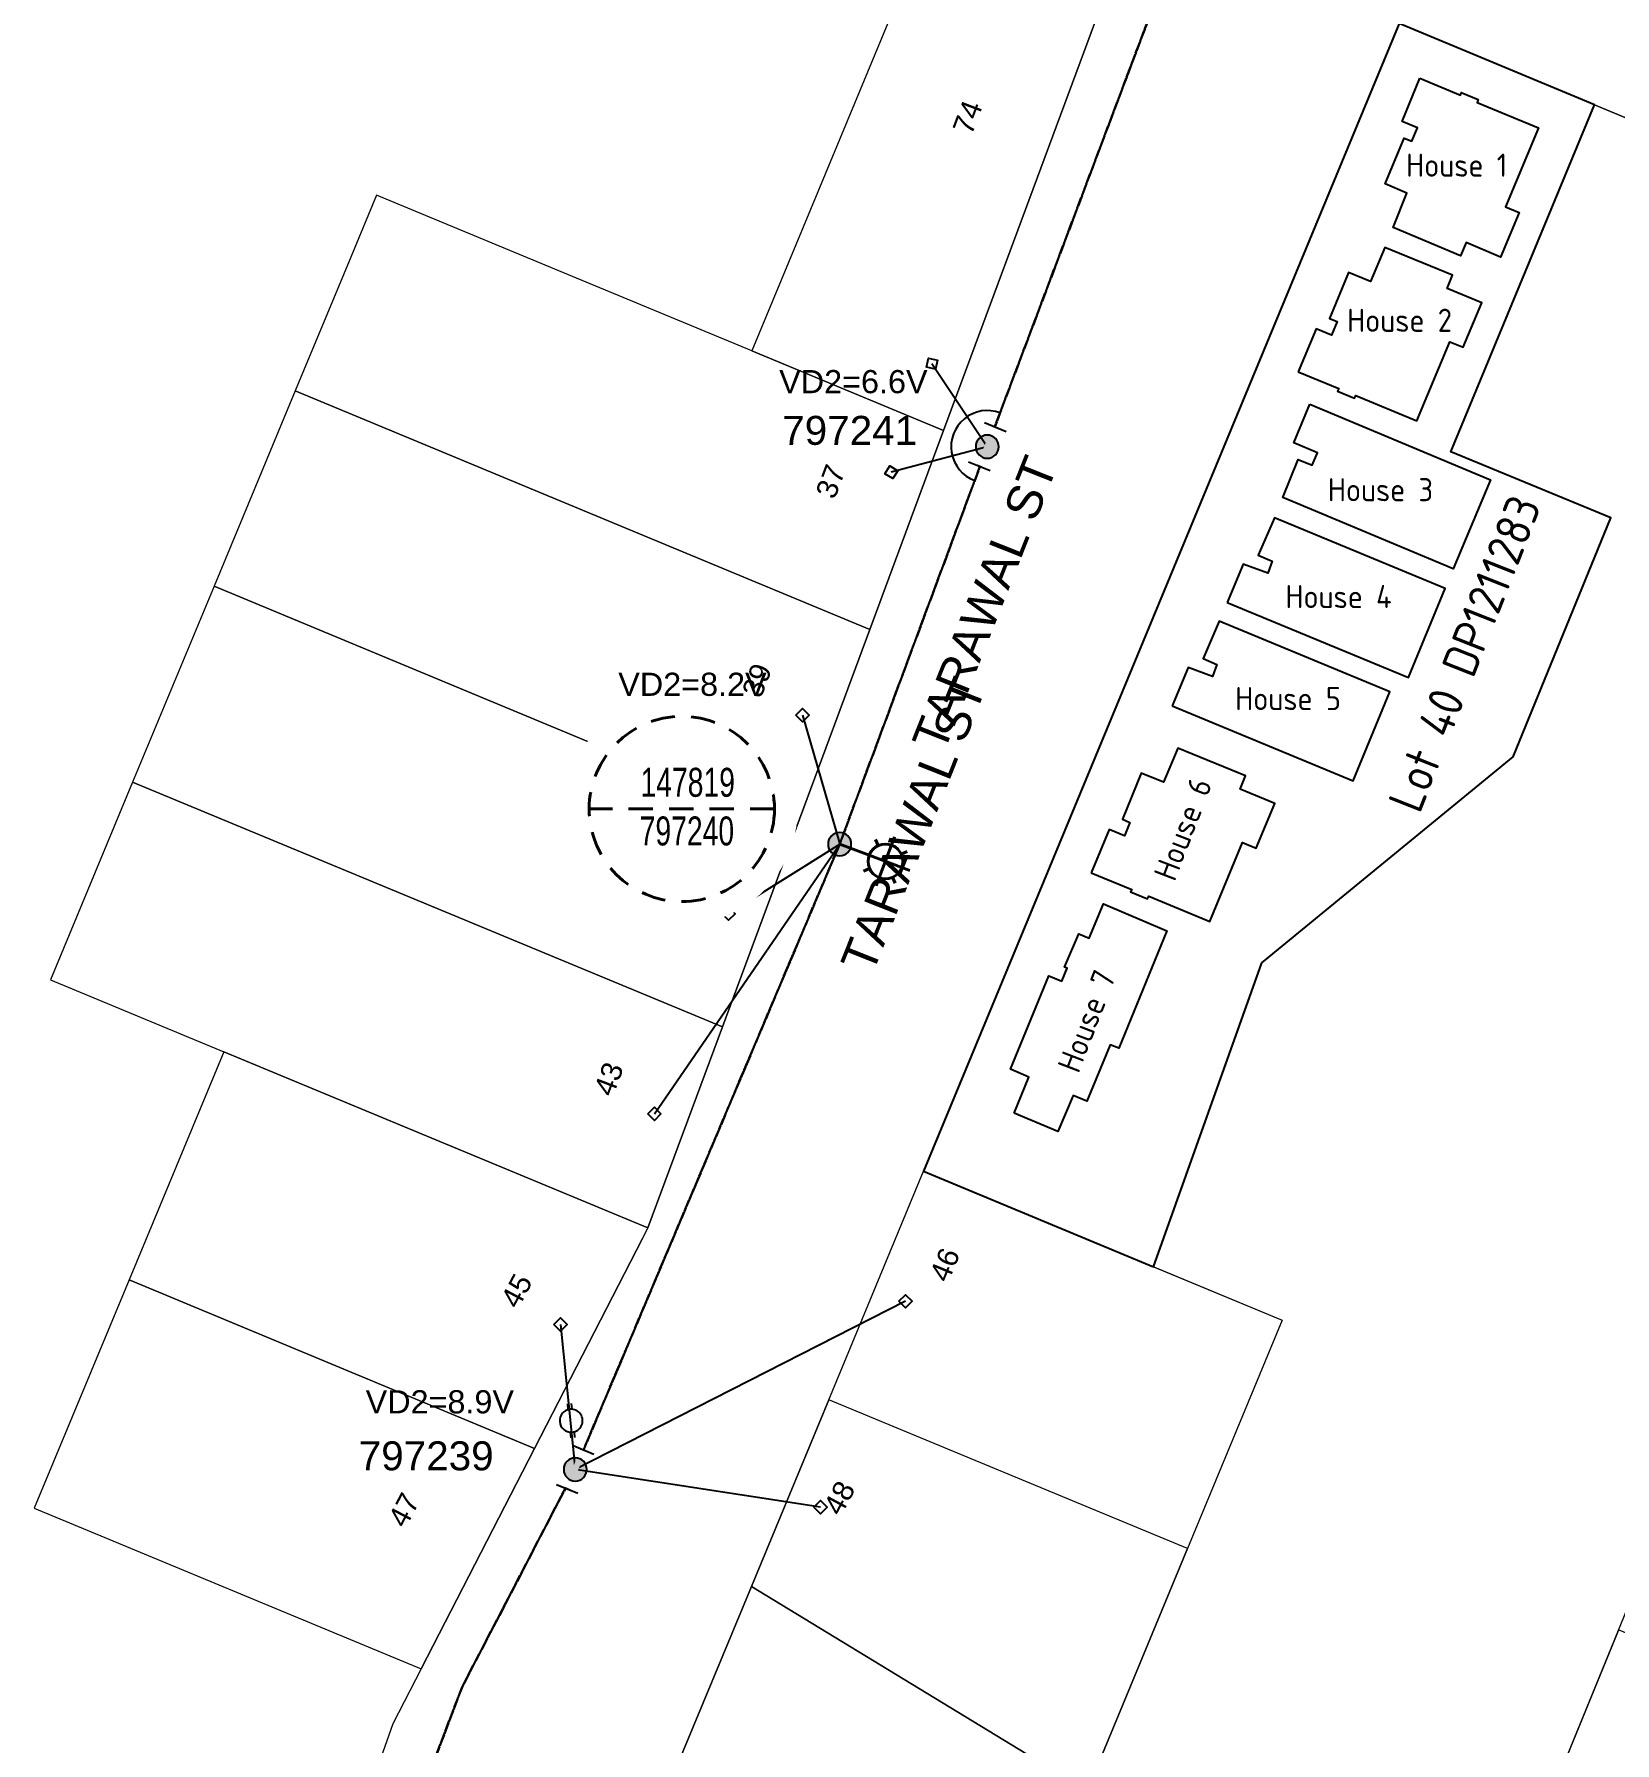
# Model space of a CAD drawing. Header units: metres. Extents: x 280551 to 281020, y 6140654 to 6141128.
# Drawn here: x 280559 to 280695.5, y 6140788.2 to 6140935.7 of the extents above; entities that cross this region are included whole.
import ezdxf
from ezdxf.enums import TextEntityAlignment as Align

# ---------------------------------------------------------------- set-up
doc = ezdxf.new("R2010")
doc.units = ezdxf.units.M
doc.linetypes.add('Cable Exist OH', pattern=[1, 1, 0])
doc.linetypes.add('Dash', pattern=[5, 3, -2])
doc.layers.get('0').update_dxf_attribs({"color": 6})
for name, color, linetype in [('_User Miscellaneous10', 7, 'Continuous'), ('Equip_SP_LV_EXT', 7, 'Continuous'), ('Equip_SP_SL_EXT', 7, 'Continuous'), ('Mains_HV_EXT', 7, 'Continuous'), ('Mains_LV_EXT', 7, 'Continuous'), ('Mains_SL_EXT', 7, 'Continuous'), ('Notes_HV_MISC', 7, 'Continuous'), ('Notes_LV_MISC', 7, 'Continuous'), ('Notes_SP_MISC', 7, 'Continuous'), ('Services_SP_EXT', 7, 'Continuous'), ('SupportsOH_SP_TR_HV_LV_SL_EXT', 7, 'Continuous')]:
    doc.layers.add(name, color=color, linetype=linetype)
for name, color, linetype, lineweight in [('Cadastre Developer_SP_NEW', 2, 'Continuous', 5), ('Cadastre Land Parcels_SP_EXT', 9, 'Continuous', 5), ('Cadastre Roads_SP_EXT', 9, 'Continuous', 5)]:
    doc.layers.add(name, color=color, linetype=linetype, lineweight=lineweight)
doc.styles.add('iecARIAL', font='arial.ttf', dxfattribs={"height": 2})
doc.styles.add('LotNum', font='isocp.shx', dxfattribs={"height": 1.8})
doc.styles.add('POLE_LABEL', font='arial.ttf')
doc.styles.get("Standard").update_dxf_attribs({"font": 'arial.ttf'})
doc.linetypes.add('Cable New UG', pattern='A,7,-0.25,["x",Standard,S=2,R=0,X=0.2,Y=-0.8],-2.1', length=9.35)
doc.linetypes.add('IE Trench HV', pattern='A,7,-0.2,["/",Standard,S=3,R=0,X=0.6,Y=-1.4],-2.5', length=9.7)

# ---------------------------------------------------------------- blocks, each defined once
blk = doc.blocks.new('*U202')
for p, q in [((-2.57, 4.54), (-2.8, 4.98)), ((-2.27, 4.69), (-2.5, 5.13)), ((-1.65, 2.8), (-1.42, 2.35)), ((-1.36, 2.95), (-1.13, 2.51))]:
    blk.add_line(p, q)
blk.add_lwpolyline([(-1.5, 2.86, 1), (-2.42, 4.62, 1)], format="xyb", close=True)
at = {"flags": 9}
for tag, p in [('ACTUAL_STATUS', (0, 0)), ('CONSTRUCTED_VOLTAGE', (0, -0.2)), ('OPERATING_VOLTAGE', (0, -0.6)), ('ORIENTATION', (0, -0.8)), ('OWNED_BY', (0, -1)), ('STATE', (0, -1.2)), ('SWITCH_TYPE', (0, -1.4)), ('NO_PHASES', (0, -0.4)), ('USAGE', (0, -1.6)), ('LEGEND', (0, -1.8)), ('NOTES', (0, -2))]:
    blk.add_attdef(tag, text='', height=0.2, dxfattribs=at).set_placement(p, align=Align.MIDDLE_LEFT)
at = {"flags": 1}
blk.add_attdef('Z', (0, 0), '', height=0.2, dxfattribs=at)
blk = doc.blocks.new('SL_LANTERN_EXT')
at = {"lineweight": 40}
for p, q in [((0, 1.97), (0, 6.47)), ((-1.46, 5.68), (-1.06, 5.28)), ((1.46, 5.68), (1.06, 5.28)), ((-2.25, 4.22), (2.25, 4.22)), ((-1.46, 2.76), (-1.06, 3.16)), ((1.46, 2.76), (1.06, 3.16)), ((0, 0), (0, 2.72))]:
    blk.add_line(p, q, dxfattribs=at)
blk.add_circle((0, 4.22), 1.5, dxfattribs=at)
at = {"style": 'iecARIAL', "flags": 8}
blk.add_attdef('ASSET_NUM', (1.5, 1.5), '', height=2.5, dxfattribs=at)
for tag, p, height, flags in [('OPERATING_VOLTAGE', (0.98, -1.65), 0.2, 9), ('CONSTRUCTED_VOLTAGE', (0.98, -0.65), 0.2, 9), ('CONTROL_TYPE', (0.98, -0.85), 0.2, 9), ('LANTERN_PURPOSE', (0.98, -1.05), 0.2, 9), ('LANTERN_TYPE', (0.98, -1.25), 0.2, 9), ('NO_PHASES', (0.98, -1.45), 0.2, 9), ('LNUMBER', (2.18, -3.25), 2.5, 8), ('ORIENTATION', (0.98, -1.85), 0.2, 9), ('OWNED_BY', (0.98, -2.05), 0.2, 9), ('STATE', (0.98, -2.25), 0.2, 9), ('USAGE', (0.98, -2.45), 0.2, 9), ('CEXIST', (0.98, -2.65), 0.2, 9), ('CNEW', (0.98, -2.85), 0.2, 9), ('CNUMBER', (0.98, -3.05), 0.2, 9), ('CREMOVE', (0.98, -3.25), 0.2, 9), ('CREPLACE', (0.98, -3.45), 0.2, 9), ('LKINGHEIGHT', (0.98, -3.65), 0.2, 9), ('LBRACKET', (0.98, -3.85), 0.2, 9), ('LBRACKETVOCAB', (0.98, -4.05), 0.2, 9), ('LCATEGORY', (0.98, -4.25), 0.2, 9), ('LCHARGE1', (0.98, -4.45), 0.2, 9), ('LCHARGE1PERCENT', (0.98, -4.65), 0.2, 9), ('LCHARGE2', (0.98, -4.85), 0.2, 9), ('LCHARGE2PERCENT', (0.98, -5.05), 0.2, 9), ('LCHARGE3', (0.98, -5.25), 0.2, 9), ('LCHARGE3PERCENT', (0.98, -5.45), 0.2, 9), ('LEXIST', (0.98, -5.65), 0.2, 9), ('LLAMP', (0.98, -5.85), 0.2, 9), ('LLAMPVOCAB', (0.98, -6.05), 0.2, 9), ('LMAST', (0.98, -6.25), 0.2, 9), ('LMASTVOCAB', (0.98, -6.45), 0.2, 9), ('LNEW', (0.98, -6.65), 0.2, 9), ('LANTNUMBER', (0.98, -6.85), 0.2, 9), ('LOUTREACH', (0.98, -7.25), 0.2, 9), ('LOUTREACHVOCAB', (0.98, -7.45), 0.2, 9), ('LRATECODE', (0.98, -7.65), 0.2, 9), ('LREMOVE', (0.98, -7.85), 0.2, 9), ('LREPLACE', (0.98, -8.05), 0.2, 9), ('LTYPE', (0.98, -8.25), 0.2, 9), ('LTYPEVOCAB', (0.98, -8.45), 0.2, 9), ('LEGEND', (0.98, -8.65), 0.2, 9), ('LOCATION', (0.98, -8.85), 0.2, 9), ('NOTES', (0.98, -9.05), 0.2, 9), ('STREETNAME', (0.98, -9.25), 0.2, 9), ('SUBURB', (0.98, -9.45), 0.2, 1)]:
    blk.add_attdef(tag, p, '', height=height, dxfattribs=dict(flags=flags))
blk = doc.blocks.new('CCP_EXT')
at = {"flags": 9}
for tag, p in [('STATE', (0, -1.8)), ('LIFE_SUPPORT', (0, -1.6)), ('NOTES', (0, -2))]:
    blk.add_attdef(tag, text='', height=0.2, dxfattribs=at).set_placement(p, align=Align.MIDDLE_LEFT)
blk.add_wipeout([(0, 0.57), (0.57, 0), (0, -0.57), (-0.57, 0)])
blk.add_lwpolyline([(-0.57, 0), (0, 0.57), (0.57, 0), (0, -0.57), (-0.57, 0)])
at = {"flags": 1}
blk.add_attdef('Z', (0, 0), '', height=0.2, dxfattribs=at)
at = {"flags": 9}
for tag, p in [('CCP_TYPE', (0, 0)), ('CONSTRUCTED_VOLTAGE', (0, -0.2)), ('OPERATING_VOLTAGE', (0, -0.6)), ('ORIENTATION', (0, -0.8)), ('OWNED_BY', (0, -1)), ('NO_PHASES', (0, -0.4)), ('USAGE', (0, -1.2)), ('LEGEND', (0, -1.4))]:
    blk.add_attdef(tag, text='', height=0.2, dxfattribs=at).set_placement(p, align=Align.MIDDLE_LEFT)
blk = doc.blocks.new('POLE_EXT')
blk.add_hatch(color=256).paths.add_polyline_path([(-1, 0, 1), (1, 0, 1)])
blk.add_lwpolyline([(-1, 0, 1), (1, 0, 1)], format="xyb", close=True)
for tag, height, flags, p in [('pNumber', 2.5, 8, (-17.84, 2.07)), ('OWNED_BY', 0.2, 9, (1.35, -0.4)), ('SPECIAL_USE', 0.2, 9, (1.35, -0.8)), ('STATE', 0.2, 9, (1.35, -1)), ('cLV', 0.2, 9, (1.35, -1.4)), ('PARENT', 0.2, 9, (1.35, -0.6)), ('USAGE', 0.2, 9, (1.35, -1.2)), ('hDepth', 0.2, 9, (1.35, -1.6)), ('hDia', 0.2, 9, (1.35, -1.8)), ('cHV', 0.2, 9, (1.35, -2)), ('LBRACKET', 0.2, 9, (1.35, -2.2)), ('LExisting', 0.2, 9, (1.35, -2.4)), ('LANTNUMBER', 0.2, 9, (1.35, -2.6)), ('LOther', 0.2, 9, (1.35, -2.8)), ('LRemove', 0.2, 9, (1.35, -3)), ('cLinedev', 0.2, 9, (1.35, -3.4)), ('pExisting', 0.2, 9, (1.35, -3.8)), ('pFooting', 0.2, 9, (1.35, -4.4)), ('LEGEND', 0.2, 9, (1.35, -3.2)), ('LOCATION', 0.2, 9, (1.35, -3.6)), ('PFNUMBER', 0.2, 9, (1.35, -4)), ('NEWPFNUMBER', 0.2, 9, (1.35, -4.2)), ('pNew', 0.2, 9, (1.35, -4.6)), ('pRelocate', 0.2, 9, (1.35, -5)), ('pRemove', 0.2, 9, (1.35, -5.2)), ('pReplace', 0.2, 9, (1.35, -5.4)), ('pStay', 0.2, 9, (1.35, -5.6)), ('pType', 0.2, 9, (1.35, -5.8)), ('cspan', 0.2, 9, (1.35, -6)), ('STREETNAME', 0.2, 9, (1.35, -6.2)), ('SUBURB', 0.2, 9, (1.35, -6.4)), ('OPERATED_BY', 0.2, 9, (1.36, -7.01)), ('NOTES', 0.2, 9, (1.35, -6.6)), ('MAINTAINED_BY', 0.2, 9, (1.36, -6.81))]:
    blk.add_attdef(tag, text='', height=height, dxfattribs=dict(flags=flags)).set_placement(p, align=Align.MIDDLE_LEFT)
at = {"style": 'POLE_LABEL'}
for tag, height, flags, p in [('ASSET_NUM', 2.5, 8, (2, 2)), ('STRUCTURE_PLANT_NUMBER', 0.2, 9, (1.35, 0.03)), ('STREET_CODE', 0.2, 9, (1.35, -0.2))]:
    blk.add_attdef(tag, text='', height=height, dxfattribs=dict(at, flags=flags)).set_placement(p, align=Align.MIDDLE_LEFT)
at = {"flags": 1}
blk.add_attdef('Z', (1.35, -7.33), '', height=0.2, dxfattribs=at)
blk = doc.blocks.new('SLANTERN_NUM_EXT')
blk.add_wipeout([(-0.31, 10), (-0.94, 9.96), (-1.57, 9.88), (-2.18, 9.76), (-2.79, 9.61), (-3.39, 9.41), (-3.97, 9.18), (-4.54, 8.91), (-5.09, 8.61), (-5.62, 8.27), (-6.13, 7.91), (-6.62, 7.5), (-7.07, 7.07), (-7.5, 6.62), (-7.91, 6.13), (-8.27, 5.62), (-8.61, 5.09), (-8.91, 4.54), (-9.18, 3.97), (-9.41, 3.39), (-9.61, 2.79), (-9.76, 2.18), (-9.88, 1.57), (-9.96, 0.94), (-10, 0.31), (-10, -0.31), (-9.96, -0.94), (-9.88, -1.57), (-9.76, -2.18), (-9.61, -2.79), (-9.41, -3.39), (-9.18, -3.97), (-8.91, -4.54), (-8.61, -5.09), (-8.27, -5.62), (-7.91, -6.13), (-7.5, -6.62), (-7.07, -7.07), (-6.62, -7.5), (-6.13, -7.91), (-5.62, -8.27), (-5.09, -8.61), (-4.54, -8.91), (-3.97, -9.18), (-3.39, -9.41), (-2.79, -9.61), (-2.18, -9.76), (-1.57, -9.88), (-0.94, -9.96), (-0.31, -10), (0.31, -10), (0.94, -9.96), (1.57, -9.88), (2.18, -9.76), (2.79, -9.61), (3.39, -9.41), (3.97, -9.18), (4.54, -8.91), (5.09, -8.61), (5.62, -8.27), (6.13, -7.91), (6.62, -7.5), (7.07, -7.07), (7.5, -6.62), (7.91, -6.13), (8.27, -5.62), (8.61, -5.09), (8.91, -4.54), (9.18, -3.97), (9.41, -3.39), (9.61, -2.79), (9.76, -2.18), (9.88, -1.57), (9.96, -0.94), (10, -0.31), (10, 0.31), (9.96, 0.94), (9.88, 1.57), (9.76, 2.18), (9.61, 2.79), (9.41, 3.39), (9.18, 3.97), (8.91, 4.54), (8.61, 5.09), (8.27, 5.62), (7.91, 6.13), (7.5, 6.62), (7.07, 7.07), (6.62, 7.5), (6.13, 7.91), (5.62, 8.27), (5.09, 8.61), (4.54, 8.91), (3.97, 9.18), (3.39, 9.41), (2.79, 9.61), (2.18, 9.76), (1.57, 9.88), (0.94, 9.96), (0.31, 10)])
at = {"linetype": 'Dash', "lineweight": 40, "ltscale": 0.7}
blk.add_line((8, 0), (-8, 0), dxfattribs=at)
blk.add_circle((0, 0), 8, dxfattribs=at)
at = {"lineweight": 40, "width": 0.7}
for tag, p in [('SNUMBER', (0.51, 1.05)), ('CNUMBER', (0.44, -3.15))]:
    blk.add_attdef(tag, text='', height=2.5, dxfattribs=at).set_placement(p, align=Align.CENTER)
at = {"lineweight": 40, "flags": 1}
blk.add_attdef('Z', (0, 0), '', height=0.2, dxfattribs=at)
blk = doc.blocks.new('LV_End Shackle_NEW')
for tag, flags, p in [('CONNECTOR_TYPE', 9, (1.5, 0)), ('CONSTRUCTED_VOLTAGE', 9, (1.5, -0.2)), ('OPERATING_VOLTAGE', 9, (1.5, -0.6)), ('ORIENTATION', 9, (1.5, -0.8)), ('OWNED_BY', 9, (1.5, -1)), ('OPERATED_BY', 9, (1.5, -1.2)), ('NO_PHASES', 9, (1.5, -0.4)), ('MAINTAINED_BY', 9, (1.5, -1.4)), ('STATE', 9, (1.5, -1.6)), ('Z', 1, (1.5, -2.2)), ('USAGE', 9, (1.5, -1.8)), ('NOTES', 9, (1.5, -2))]:
    blk.add_attdef(tag, text='', height=0.2, dxfattribs=dict(flags=flags)).set_placement(p, align=Align.MIDDLE_LEFT)
blk.add_wipeout([(-0.25, 0), (-0.25, 1.81), (0.25, 1.82), (0.25, 0)])
blk.add_line((1, 1.81), (-1, 1.81))

msp = doc.modelspace()

# ---------------------------------------------------------------- linework, layer by layer
at = {"layer": '_User Miscellaneous10', "color": 2, "linetype": 'Continuous', "flags": 128}
for points in [[(280678.65414, 6140931.9464), (280682.16166, 6140930.47025), (280682.23821, 6140930.71404), (280683.70611, 6140930.08832), (280683.6149, 6140929.85566), (280688.89603, 6140927.66774), (280686.05892, 6140920.83747), (280687.23345, 6140920.34961), (280685.63405, 6140916.49907), (280682.66017, 6140917.74607), (280682.18063, 6140916.60246), (280676.34625, 6140919.04893), (280677.54505, 6140922.00949), (280675.65417, 6140922.81039), (280677.30257, 6140926.76807), (280677.95779, 6140926.49516), (280678.44312, 6140927.66041), (280677.13064, 6140928.20707)], [(280668.13959, 6140906.57956), (280671.66288, 6140905.14145), (280671.54451, 6140904.91499), (280673.02463, 6140904.31876), (280673.12476, 6140904.54771), (280678.40512, 6140902.35791), (280681.23204, 6140909.19239), (280682.4073, 6140908.70628), (280684.00096, 6140912.55919), (280681.01695, 6140913.78173), (280681.48708, 6140914.92924), (280675.63281, 6140917.32772), (280674.38562, 6140914.38722), (280672.48262, 6140915.15887), (280670.84778, 6140911.19557), (280671.50393, 6140910.92492), (280671.02259, 6140909.75802), (280669.70824, 6140910.30018)], [(280669.16256, 6140903.79198), (280684.76204, 6140897.25008), (280681.54306, 6140889.57428), (280666.83077, 6140895.74413), (280668.14521, 6140899.01267), (280669.36035, 6140898.524), (280669.81603, 6140899.60234), (280667.77218, 6140900.47019)], [(280662.0308, 6140886.66151), (280677.66399, 6140880.20061), (280680.84311, 6140887.89301), (280666.09901, 6140893.98646), (280664.70562, 6140890.75078), (280665.90855, 6140890.23277), (280665.51668, 6140889.19788), (280663.40848, 6140889.98859)], [(280657.26026, 6140877.73908), (280672.89346, 6140871.27818), (280676.07257, 6140878.97057), (280661.32847, 6140885.06402), (280659.93508, 6140881.82835), (280661.13801, 6140881.31033), (280660.74614, 6140880.27545), (280658.63794, 6140881.06616)], [(280650.25983, 6140863.34573), (280653.78312, 6140861.90761), (280653.66475, 6140861.68116), (280655.14487, 6140861.08492), (280655.245, 6140861.31388), (280660.52535, 6140859.12408), (280663.35228, 6140865.95856), (280664.52753, 6140865.47244), (280666.1212, 6140869.32535), (280663.13719, 6140870.5479), (280663.60732, 6140871.69541), (280657.75304, 6140874.09389), (280656.50585, 6140871.15338), (280654.60286, 6140871.92504), (280652.96802, 6140867.96174), (280653.62416, 6140867.69109), (280653.14282, 6140866.52418), (280651.82848, 6140867.06634)], [(280643.63486, 6140842.58603), (280644.87498, 6140845.70098), (280643.29983, 6140846.39557), (280646.61227, 6140854.45281), (280647.73438, 6140853.99149), (280648.18742, 6140855.1011), (280647.97633, 6140855.18729), (280649.21054, 6140858.07694), (280650.08877, 6140857.70184), (280651.34945, 6140860.65348), (280656.8048, 6140858.32343), (280652.65281, 6140848.19823), (280651.92305, 6140848.47175), (280649.90484, 6140843.60525), (280648.7196, 6140844.09678), (280647.39462, 6140841.00124)]]:
    msp.add_lwpolyline(points, close=True, dxfattribs=at)
at = {"layer": 'Cadastre Developer_SP_NEW', "color": 2}
msp.add_lwpolyline([(280720.36546, 6140770.60836), (280689.82384, 6140783.27105), (280695.83224, 6140797.97827), (280726.44911, 6140785.28167), (280720.36546, 6140770.60836)], dxfattribs=at)
at = {"layer": 'Cadastre Land Parcels_SP_EXT', "linetype": 'Continuous'}
for points in [[(280653.01566, 6140943.27254), (280651.25731, 6140947.30864), (280639.2037, 6140952.31701), (280620.96805, 6140908.3884), (280637.52309, 6140901.51586), (280653.01566, 6140943.27254)], [(280665.01538, 6140855.5541), (280686.72365, 6140873.34261), (280695.15659, 6140893.97623), (280681.32794, 6140899.6804), (280693.74212, 6140929.63019), (280676.87156, 6140936.66041), (280635.78603, 6140837.56154), (280655.64611, 6140829.32753), (280665.01538, 6140855.5541)], [(280684.88006, 6140771.16977), (280727.09395, 6140874.49995), (280741.65037, 6140909.66658), (280693.74212, 6140929.63019), (280681.32794, 6140899.6804), (280695.15659, 6140893.97623), (280686.72365, 6140873.34261), (280665.01538, 6140855.5541), (280655.64611, 6140829.32753), (280666.76074, 6140824.71851), (280658.586, 6140804.99145), (280649.91315, 6140784.07349), (280653.7308, 6140762.40197), (280648.94476, 6140757.0014), (280649.63791, 6140728.12343), (280650.82094, 6140685.87359), (280697.54095, 6140666.54049), (280684.88006, 6140771.16977)], [(280605.4799, 6140914.81875), (280588.56517, 6140921.84084), (280586.33398, 6140916.47552), (280581.54291, 6140904.94997), (280631.15607, 6140884.35327), (280637.52309, 6140901.51586), (280620.96805, 6140908.3884), (280605.4799, 6140914.81875)], [(280631.15607, 6140884.35327), (280581.54291, 6140904.94997), (280574.52612, 6140888.07323), (280624.78826, 6140867.19157), (280631.15607, 6140884.35327)], [(280624.78826, 6140867.19157), (280574.52612, 6140888.07323), (280567.49846, 6140871.17025), (280618.42125, 6140850.02898), (280624.78826, 6140867.19157)], [(280618.42125, 6140850.02898), (280567.49846, 6140871.17025), (280560.39643, 6140854.08646), (280575.38206, 6140847.88392), (280611.97756, 6140832.67745), (280611.98259, 6140832.67454), (280618.42125, 6140850.02898)], [(280611.98259, 6140832.67454), (280611.97756, 6140832.67745), (280575.38206, 6140847.88392), (280567.18797, 6140828.18124), (280602.19287, 6140813.63409), (280611.5139, 6140831.76392), (280611.98259, 6140832.67454)], [(280658.586, 6140804.99145), (280627.60801, 6140817.83537), (280635.78603, 6140837.56154), (280666.76074, 6140824.71851), (280658.586, 6140804.99145)], [(280602.19287, 6140813.63409), (280567.18797, 6140828.18124), (280558.99309, 6140808.4775), (280592.40331, 6140794.59267), (280602.19287, 6140813.63409)], [(280658.586, 6140804.99145), (280627.60801, 6140817.83537), (280620.92804, 6140801.72288), (280649.91315, 6140784.07349), (280658.586, 6140804.99145)], [(280653.7308, 6140762.40197), (280649.91315, 6140784.07349), (280620.92804, 6140801.72288), (280609.20727, 6140773.45105), (280648.94476, 6140757.0014), (280653.7308, 6140762.40197)]]:
    msp.add_lwpolyline(points, close=True, dxfattribs=at)
at = {"layer": 'Cadastre Roads_SP_EXT', "linetype": 'Continuous'}
msp.add_lwpolyline([(280803.14419, 6140895.0413), (280805.67423, 6140905.19425), (280743.42433, 6140930.92177), (280729.2797, 6140936.7677), (280715.04481, 6140942.65125), (280699.04964, 6140949.26067), (280687.28987, 6140954.12287), (280682.49151, 6140946.08149), (280676.87156, 6140936.66041), (280693.74211, 6140929.63022), (280741.65045, 6140909.66658), (280761.31684, 6140901.47252), (280800.68672, 6140885.1756), (280803.14419, 6140895.0413)], close=True, dxfattribs=at)
at = {"layer": 'Mains_LV_EXT', "linetype": 'Cable Exist OH'}
for points in [[(280659.58254, 6140948.58696), (280641.30229, 6140900.12719)], [(280595.94601, 6140793.03026), (280605.71901, 6140811.82126)]]:
    msp.add_lwpolyline(points, dxfattribs=at)

# ---------------------------------------------------------------- block references
at = {"layer": 'Equip_SP_LV_EXT', "rotation": 337.1365633718879}
msp.add_blockref('*U202', (280605.719, 6140811.82122), dxfattribs=at)
at = {"layer": 'Equip_SP_SL_EXT'}
ref = msp.add_blockref('SL_LANTERN_EXT', (280628.55371, 6140865.80823), dxfattribs=dict(at, rotation=249.3647732691107))
ref.add_attrib('ASSET_NUM', '147819', dxfattribs={"layer": '0', "height": 2.5, "style": 'iecARIAL'}).set_placement((280621.53744, 6140868.60058), align=Align.BOTTOM_RIGHT)
at = {"layer": 'SupportsOH_SP_TR_HV_LV_SL_EXT'}
ref = msp.add_blockref('POLE_EXT', (280628.55373, 6140865.80825), dxfattribs=at)
ref.add_attrib('ASSET_NUM', '797240', dxfattribs={"layer": '0', "height": 2.5, "style": 'POLE_LABEL'}).set_placement((280621.40971, 6140864.56393), align=Align.BOTTOM_RIGHT)

# ---------------------------------------------------------------- texts
at = {"layer": 'Cadastre Developer_SP_NEW', "color": 2, "linetype": 'IE Trench HV', "style": 'LotNum'}
for s, p in [('House 1', (280681.83629, 6140924.43405)), ('House 2', (280676.90368, 6140911.04008)), ('House 3', (280675.25946, 6140896.41355)), ('House 4', (280671.63911, 6140887.18886)), ('House 5', (280667.27806, 6140878.3816))]:
    msp.add_text(s, height=2, dxfattribs=at).set_placement(p, align=Align.MIDDLE_CENTER)
for s, height, rotation, p in [('Lot 40 DP1211283', 3, 68.45522, (280682.52536, 6140882.26514)), ('House 6', 2, 69, (280658.18751, 6140867.11687)), ('House 7', 2, 69, (280649.87702, 6140850.5317))]:
    msp.add_text(s, height=height, rotation=rotation, dxfattribs=at).set_placement(p, align=Align.MIDDLE_CENTER)
at = {"layer": 'Cadastre Land Parcels_SP_EXT'}
for s, rotation, p in [('74', 69.337105, (280639.94411, 6140926.94138)), ('37', 69.337036, (280628.11117, 6140895.50112)), ('39', 69.337219, (280621.75087, 6140878.33061)), ('41', 69.336952, (280615.36924, 6140861.16369)), ('43', 69.337059, (280608.95027, 6140843.91325)), ('46', 67.437553, (280637.91447, 6140827.86523)), ('45', 62.212265, (280600.78526, 6140825.59618)), ('48', 61.7471638, (280628.64471, 6140807.71103)), ('47', 62.212551, (280591.0552, 6140806.67057))]:
    msp.add_text(s, height=1.8, rotation=rotation, dxfattribs=at).set_placement(p)
at = {"layer": 'Cadastre Roads_SP_EXT'}
msp.add_text('TARAWAL ST', height=3, rotation=68.368378, dxfattribs=at).set_placement((280631.36727, 6140854.4689))
at = {"layer": 'Notes_HV_MISC'}
msp.add_text('TARAWAL ST', height=3, rotation=68.368378, dxfattribs=at).set_placement((280631.36727, 6140854.4689))
at = {"layer": 'Notes_LV_MISC'}
msp.add_text('TARAWAL ST', height=3, rotation=68.368378, dxfattribs=at).set_placement((280637.53, 6140873.5946))
at = {"layer": 'Notes_LV_MISC', "linetype": 'Cable New UG', "insert": (280587.61835, 6140818.66283), "char_height": 2, "attachment_point": 1, "style": 'iecARIAL'}
msp.add_mtext_dynamic_manual_height_columns('VD2=8.9V', width=4.5646651, gutter_width=10, heights=[0], dxfattribs=at)
at = {"layer": 'Notes_SP_MISC'}
msp.add_text('TARAWAL ST', height=3, rotation=68.368378, dxfattribs=at).set_placement((280631.36727, 6140854.4689))

# ---------------------------------------------------------------- next in the draw order: block references
at = {"layer": 'Services_SP_EXT'}
for p, rotation in [((280636.5267, 6140907.29168), 122.5604692057849), ((280633.01316, 6140897.92009), 193.6642770218567)]:
    msp.add_blockref('CCP_EXT', p, dxfattribs=dict(at, rotation=rotation))
for p in [(280625.34763, 6140876.9403), (280618.95279, 6140859.80341), (280612.54889, 6140842.53196), (280634.24564, 6140826.3398), (280604.44891, 6140824.33653), (280626.8966, 6140808.57085)]:
    msp.add_blockref('CCP_EXT', p, dxfattribs=at)

# ---------------------------------------------------------------- next in the draw order: block references
for p, rotation in [((280636.5267, 6140907.29168), 122.5604692057849), ((280633.01316, 6140897.92009), 193.6642770218567)]:
    msp.add_blockref('CCP_EXT', p, dxfattribs=dict(at, rotation=rotation))
for p in [(280625.34763, 6140876.9403), (280618.95279, 6140859.80341), (280612.54889, 6140842.53196), (280634.24564, 6140826.3398), (280604.44891, 6140824.33653), (280626.8966, 6140808.57085)]:
    msp.add_blockref('CCP_EXT', p, dxfattribs=at)

# ---------------------------------------------------------------- next in the draw order: linework, layer by layer
at = {"layer": 'Cadastre Roads_SP_EXT', "linetype": 'Continuous'}
msp.add_lwpolyline([(280609.20728, 6140773.45099), (280620.92802, 6140801.72287), (280627.60799, 6140817.83541), (280635.78608, 6140837.5615), (280676.87156, 6140936.66041), (280666.99421, 6140939.39771), (280653.01567, 6140943.27257), (280637.52314, 6140901.51587), (280631.15612, 6140884.3533), (280624.78821, 6140867.19161), (280618.42119, 6140850.02894), (280611.98256, 6140832.67457), (280611.51392, 6140831.76396), (280602.19289, 6140813.63408), (280592.40332, 6140794.59263), (280589.96767, 6140789.85617), (280585.62453, 6140777.54052), (280594.2558, 6140772.00349), (280605.54003, 6140764.76409), (280609.20728, 6140773.45099)], close=True, dxfattribs=at)
at = {"layer": 'Mains_HV_EXT', "linetype": 'Cable Exist OH'}
msp.add_lwpolyline([(280584.32185, 6140762.47061), (280595.94601, 6140793.03026), (280605.71901, 6140811.82126), (280628.55376, 6140865.80825), (280641.30229, 6140900.12719), (280659.58254, 6140948.58696)], dxfattribs=at)
at = {"layer": 'Mains_LV_EXT', "linetype": 'Cable Exist OH'}
for points in [[(280641.30229, 6140900.12719), (280628.55376, 6140865.80825)], [(280628.55376, 6140865.80825), (280605.71901, 6140811.82126)]]:
    msp.add_lwpolyline(points, dxfattribs=at)
at = {"layer": 'Mains_SL_EXT', "linetype": 'Cable Exist OH'}
for points in [[(280678.36887, 6140952.45829), (280659.58254, 6140948.58696), (280641.30229, 6140900.12719), (280628.55376, 6140865.80825)], [(280628.55376, 6140865.80825), (280605.71901, 6140811.82126), (280595.94601, 6140793.03026), (280584.39075, 6140762.442)]]:
    msp.add_lwpolyline(points, dxfattribs=at)
at = {"layer": 'Services_SP_EXT'}
for points in [[(280641.30234, 6140900.12719), (280636.52671, 6140907.29168)], [(280641.30234, 6140900.12719), (280633.01316, 6140897.92009)], [(280625.34767, 6140876.94032), (280628.55369, 6140865.80822)], [(280612.54885, 6140842.53197), (280628.55369, 6140865.80822)], [(280618.95283, 6140859.80339), (280628.55369, 6140865.80822)], [(280634.2456, 6140826.33981), (280605.71905, 6140811.82126)], [(280604.44898, 6140824.33656), (280605.71905, 6140811.82126)], [(280626.8966, 6140808.57079), (280605.71905, 6140811.82126)]]:
    msp.add_lwpolyline(points, dxfattribs=at)

# ---------------------------------------------------------------- next in the draw order: texts
at = {"layer": 'Notes_LV_MISC', "linetype": 'Cable New UG', "insert": (280623.33104, 6140906.74339), "char_height": 2, "attachment_point": 1, "style": 'iecARIAL'}
msp.add_mtext_dynamic_manual_height_columns('VD2=6.6V', width=4.5646651, gutter_width=10, heights=[0], dxfattribs=at)

# ---------------------------------------------------------------- next in the draw order: block references
at = {"layer": 'Notes_LV_MISC', "rotation": 337.5062857923142}
for p in [(280641.30157, 6140900.12561), (280605.71829, 6140811.81968)]:
    msp.add_blockref('LV_End Shackle_NEW', p, dxfattribs=at)
at = {"layer": 'Notes_LV_MISC'}
msp.add_blockref('SLANTERN_NUM_EXT', (280614.92219, 6140868.84836), dxfattribs=at).add_auto_attribs({'SNUMBER': '147819', 'CNUMBER': '797240'})

# ---------------------------------------------------------------- next in the draw order: block references
at = {"layer": 'Notes_LV_MISC', "rotation": 157.6785903079972}
for p in [(280641.3023, 6140900.12725), (280605.71902, 6140811.82132)]:
    msp.add_blockref('LV_End Shackle_NEW', p, dxfattribs=at)

# ---------------------------------------------------------------- next in the draw order: texts
at = {"layer": 'Notes_LV_MISC', "linetype": 'Cable New UG', "insert": (280609.43293, 6140880.61139), "char_height": 2, "attachment_point": 1, "style": 'iecARIAL'}
msp.add_mtext_dynamic_manual_height_columns('VD2=8.2V', width=4.5646651, gutter_width=10, heights=[0], dxfattribs=at)

# ---------------------------------------------------------------- next in the draw order: linework, layer by layer
at = {"layer": 'Notes_LV_MISC'}
msp.add_arc((280641.30229, 6140900.12716), 3.12209, 69.3324506, 249.6211891, dxfattribs=at)
at = {"layer": 'Notes_SP_MISC', "color": 1, "linetype": 'Continuous'}
msp.add_lwpolyline([(280665.01538, 6140855.5541), (280686.72365, 6140873.34261), (280695.15659, 6140893.97623), (280681.32794, 6140899.6804), (280693.74212, 6140929.63019), (280676.87156, 6140936.66041), (280635.78603, 6140837.56154), (280655.64611, 6140829.32753), (280665.01538, 6140855.5541)], close=True, dxfattribs=at)

# ---------------------------------------------------------------- next in the draw order: block references
at = {"layer": 'SupportsOH_SP_TR_HV_LV_SL_EXT'}
ref = msp.add_blockref('POLE_EXT', (280641.30229, 6140900.12716), dxfattribs=at)
ref.add_attrib('ASSET_NUM', '797241', dxfattribs={"layer": '0', "height": 2.5, "style": 'POLE_LABEL'}).set_placement((280635.24604, 6140899.53601), align=Align.BOTTOM_RIGHT)
ref = msp.add_blockref('POLE_EXT', (280605.71904, 6140811.82128), dxfattribs=at)
ref.add_attrib('ASSET_NUM', '797239', dxfattribs={"layer": '0', "height": 2.5, "style": 'POLE_LABEL'}).set_placement((280598.6734, 6140810.99671), align=Align.BOTTOM_RIGHT)

doc.saveas('drawing.dxf')
